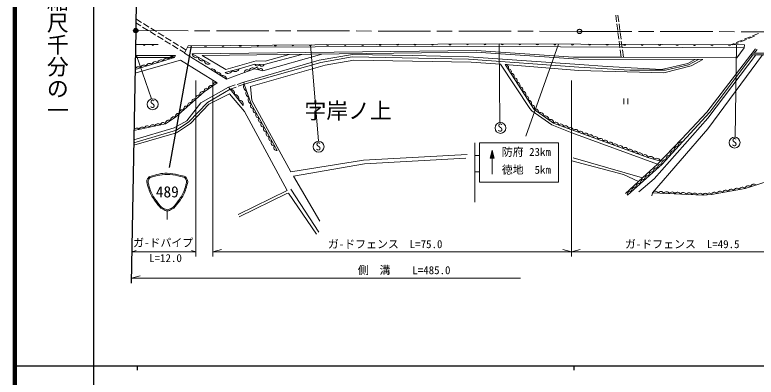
# Model space of a CAD drawing. Units: millimetres, scale not verified. Extents: x 40000 to 680000, y 20000 to 380000.
# Drawn here: x 40000 to 209766, y 202409 to 285334 of the extents above; entities that cross this region are included whole.
import ezdxf
from ezdxf.enums import TextEntityAlignment as Align

# ---------------------------------------------------------------- set-up
doc = ezdxf.new("R2010")
doc.units = ezdxf.units.MM
doc.header["$LTSCALE"] = 1000
doc.header["$PDMODE"] = 32
doc.header["$PDSIZE"] = 500
doc.linetypes.add('CHAIN', pattern=[18.5, 12, -1.5, 3.5, -1.5])
for name, color, linetype, lineweight in [('M-BGD', 7, 'Continuous', 13), ('M-BMK', 2, 'CHAIN', 13), ('M-BMK-SRVR', 3, 'Continuous', 25), ('M-STR-HTXT', 7, 'Continuous', 13), ('M-STR-STRC', 7, 'Continuous', 13), ('M-TTL', 2, 'Continuous', 140), ('M-TTL-BAND', 7, 'Continuous', 25)]:
    doc.layers.add(name, color=color, linetype=linetype, lineweight=lineweight)
doc.layers.add('M-OTRS', color=6, linetype='Continuous')
doc.styles.add('@ＭＳ ゴシック', font='')
doc.styles.add('ＭＳ ゴシック', font='')
doc.styles.get('@ＭＳ ゴシック').set_extended_font_data('@MS Gothic')
doc.styles.get('ＭＳ ゴシック').set_extended_font_data('MS Gothic')

msp = doc.modelspace()

# ---------------------------------------------------------------- linework, layer by layer
at = {"layer": 'M-BGD'}
for p, q in [((177610, 285231), (177802, 283743)), ((178104, 285227), (178299, 283740)), ((68841, 282811), (67706, 283509)), ((69012, 283604), (67722, 284407)), ((70544, 281763), (69267, 282549)), ((70710, 282546), (69436, 283339)), ((72407, 281489), (71134, 282282)), ((177867, 283247), (178059, 281760)), ((178364, 283244), (178559, 281757)), ((72247, 280714), (70970, 281501)), ((73950, 279666), (72673, 280452)), ((74105, 280432), (72832, 281225)), ((75803, 279375), (74529, 280168)), ((178123, 281264), (178316, 279776)), ((178624, 281261), (178819, 279774)), ((207041, 279740), (208430, 280306)), ((208023, 279886), (209417, 280442)), ((208893, 280494), (210282, 281061)), ((67620, 278542), (72800, 278524)), ((75654, 278618), (74376, 279404)), ((77500, 278317), (76227, 279110)), ((109530, 256389), (107689, 278491)), ((151075, 260689), (150889, 278696)), ((178380, 279281), (178573, 277793)), ((178884, 279278), (179079, 277791)), ((203871, 278448), (204725, 278796)), ((204414, 278445), (205702, 278959)), ((204933, 257350), (205257, 278441)), ((205188, 278985), (206577, 279551)), ((206166, 279145), (207559, 279701)), ((207094, 278433), (207054, 277815)), ((77357, 277569), (76079, 278355)), ((78917, 276609), (77783, 277307)), ((79215, 277250), (77925, 278053)), ((78881, 276531), (79659, 278206)), ((79497, 277857), (108777, 278039)), ((80637, 276379), (145648, 277174)), ((145662, 276789), (82899, 276006)), ((108777, 278039), (150911, 278099)), ((167944, 275626), (145648, 277174)), ((145662, 276789), (169100, 275198)), ((150911, 278099), (207054, 277815)), ((178637, 277297), (178850, 275646)), ((179144, 277295), (179361, 275643)), ((207054, 277815), (205299, 275462)), ((208824, 276566), (209625, 277580)), ((209306, 276566), (210020, 277411)), ((76566, 275591), (67521, 272825)), ((76566, 275591), (67569, 275596)), ((67576, 276034), (76807, 276002)), ((67900, 276033), (71266, 266076)), ((76807, 276002), (76566, 275591)), ((84824, 272870), (78881, 276531)), ((80637, 276379), (84725, 274106)), ((88340, 272816), (82899, 276006)), ((96819, 272535), (110275, 276347)), ((105730, 276291), (97078, 273957)), ((97317, 274715), (102820, 276254)), ((117335, 276291), (109679, 274941)), ((110098, 274433), (117287, 275716)), ((117287, 275716), (143921, 275214)), ((130956, 276060), (117335, 276291)), ((143951, 275753), (130956, 276060)), ((169164, 273330), (143921, 275214)), ((143951, 275753), (169283, 273958)), ((178850, 275646), (167944, 275626)), ((169100, 275198), (197526, 275145)), ((205299, 275462), (178850, 275646)), ((194104, 274194), (195739, 275148)), ((196576, 275146), (194263, 273875)), ((197526, 275145), (194855, 273629)), ((198499, 263021), (208558, 276164)), ((209723, 276164), (198661, 261718)), ((211249, 276164), (198704, 259227)), ((199174, 263085), (209015, 276164)), ((208558, 276164), (208824, 276566)), ((208558, 276164), (279221, 276163)), ((208824, 276566), (325374, 276677)), ((77969, 274961), (67506, 271970)), ((77969, 274961), (86373, 269757)), ((88340, 272816), (95263, 274815)), ((94984, 274037), (91384, 273009)), ((92474, 269902), (109679, 274941)), ((110098, 274433), (92534, 269460)), ((93977, 268959), (111073, 273815)), ((94984, 274037), (97078, 273957)), ((95263, 274815), (97317, 274715)), ((111073, 273815), (117653, 274962)), ((117653, 274962), (144480, 274513)), ((144480, 274513), (151240, 274065)), ((151240, 274065), (157909, 263926)), ((169054, 272632), (152266, 273988)), ((180844, 272639), (169164, 273330)), ((169283, 273958), (175654, 273510)), ((175654, 273510), (188055, 272852)), ((188055, 272852), (194104, 274194)), ((194855, 273629), (188634, 272034)), ((194263, 273875), (188985, 272636)), ((88473, 270597), (84824, 272870)), ((88194, 272112), (91384, 273009)), ((88473, 270597), (92578, 272150)), ((188634, 272034), (169054, 272632)), ((188985, 272636), (180844, 272639)), ((88952, 268799), (82603, 265158)), ((84138, 265258), (89274, 268324)), ((90474, 269276), (88952, 268799)), ((88952, 268799), (89274, 268324)), ((90668, 268810), (89274, 268324)), ((92295, 264615), (89274, 268324)), ((92474, 269902), (90952, 269425)), ((92534, 269460), (91140, 268974)), ((92474, 269902), (92534, 269460)), ((93977, 268959), (94296, 265706)), ((89143, 267283), (84437, 264919)), ((92606, 263210), (89143, 267283)), ((82603, 265158), (79353, 261110)), ((79851, 260871), (84138, 265258)), ((84437, 264919), (80230, 260432)), ((94296, 265706), (103185, 249437)), ((179425, 266154), (179425, 264854)), ((180400, 264854), (180400, 266154)), ((102375, 245135), (92606, 263210)), ((157909, 263926), (158358, 263387)), ((158358, 263387), (162993, 260187)), ((198661, 261718), (186402, 247835)), ((192657, 256880), (198499, 263021)), ((192911, 256252), (199174, 263085)), ((79353, 261110), (76521, 259475)), ((77000, 258957), (79851, 260871)), ((80230, 260432), (77060, 258339)), ((162993, 260187), (167589, 258363)), ((77060, 258339), (67219, 255468)), ((67229, 256047), (77000, 258957)), ((76521, 259475), (67241, 256742)), ((167589, 258363), (187190, 251153)), ((198704, 259227), (186030, 244599)), ((187190, 251153), (192657, 256880)), ((119854, 252069), (143596, 253397)), ((103185, 249437), (119854, 252069)), ((120093, 251251), (143267, 252518)), ((179368, 248777), (167524, 251918)), ((183745, 248030), (167853, 252635)), ((120093, 251251), (103803, 248400)), ((187190, 251153), (183745, 248030)), ((103803, 248400), (109815, 238092)), ((182807, 247222), (179368, 248777)), ((183745, 248030), (182807, 247222)), ((179871, 244428), (182807, 247222)), ((186402, 247835), (182886, 244831)), ((102375, 245135), (91130, 239632)), ((102256, 244424), (102697, 244492)), ((102697, 244492), (109097, 235131)), ((109605, 235579), (103175, 245449)), ((186030, 244599), (185859, 243906)), ((91369, 239093), (102256, 244424))]:
    msp.add_line(p, q, dxfattribs=at)
for points in [[(79659, 278206), (108709, 278502), (150889, 278696), (207094, 278433)], [(187873, 251868), (184924, 252715), (163386, 260554), (158905, 263680), (152266, 273988)], [(96819, 272535), (94865, 272987), (92578, 272150)], [(86373, 269757), (83330, 267744), (76815, 261902), (74502, 260407), (67278, 258871)], [(92534, 269460), (94119, 264944), (100041, 254277)], [(192911, 256252), (188206, 251128), (180270, 244069)], [(250938, 242792), (235651, 241962), (230669, 246040), (221878, 249312), (217678, 248995), (212281, 247188), (207251, 245601), (199509, 244209), (197605, 244062), (186030, 244599)]]:
    msp.add_lwpolyline(points, dxfattribs=at)
for centre in [(71568, 264863), (151209, 259446), (109555, 255139), (204831, 256104)]:
    msp.add_circle(centre, 1250, dxfattribs=at)
for centre, radius, start, end in [((69620, 278591), 256, 192.48179, 347.12102), ((71620, 278584), 256, 192.48179, 347.12102), ((103657, 278507), 256, 193.26403, 347.90326), ((107657, 278547), 256, 193.26403, 347.90326), ((111657, 278572), 256, 192.94445, 347.58368), ((115657, 278590), 256, 192.94445, 347.58368), ((119657, 278609), 256, 192.94445, 347.58368), ((123657, 278627), 256, 192.94445, 347.58368), ((127657, 278645), 256, 192.94445, 347.58368), ((131657, 278664), 256, 192.94445, 347.58368), ((135657, 278682), 256, 192.94445, 347.58368), ((139657, 278701), 256, 192.94445, 347.58368), ((143657, 278719), 256, 192.94445, 347.58368), ((147656, 278738), 256, 192.94445, 347.58368), ((151657, 278749), 256, 192.41192, 347.05115), ((155657, 278730), 256, 192.41192, 347.05115), ((159657, 278711), 256, 192.41192, 347.05115), ((163657, 278693), 256, 192.41192, 347.05115), ((167657, 278674), 256, 192.41192, 347.05115), ((171657, 278655), 256, 192.41192, 347.05115), ((175657, 278636), 256, 192.41192, 347.05115), ((179657, 278618), 256, 192.41192, 347.05115), ((183657, 278599), 256, 192.41192, 347.05115), ((187657, 278580), 256, 192.41192, 347.05115), ((191657, 278561), 256, 192.41192, 347.05115), ((195656, 278543), 256, 192.41192, 347.05115), ((199656, 278524), 256, 192.41192, 347.05115), ((203656, 278505), 256, 192.41192, 347.05115), ((83658, 278303), 256, 193.26403, 347.90326), ((87658, 278344), 256, 193.26403, 347.90326), ((91657, 278384), 256, 193.26403, 347.90326), ((95657, 278425), 256, 193.26403, 347.90326), ((99657, 278466), 256, 193.26403, 347.90326), ((74736, 274644), 771, 45.74367, 168.25379), ((76028, 275039), 771, 45.74367, 168.25379), ((81590, 276489), 960, 186.59172, 295.25162), ((82953, 275732), 960, 186.59172, 295.25162), ((68275, 272668), 771, 45.74367, 168.25379), ((69567, 273063), 771, 45.74367, 168.25379), ((70859, 273458), 771, 45.74367, 168.25379), ((72152, 273854), 771, 45.74367, 168.25379), ((73444, 274249), 771, 45.74367, 168.25379), ((84315, 274974), 960, 186.59172, 295.25162), ((95513, 274160), 543, 193.08082, 342.5559), ((96560, 274120), 543, 193.08082, 342.5559), ((152371, 273327), 670, 326.53817, 99.02779), ((85199, 272116), 842, 359.73089, 116.42736), ((86415, 271359), 842, 359.73089, 116.42736), ((88813, 272970), 1058, 234.16558, 337.2517), ((90408, 273419), 1058, 234.16558, 337.2517), ((93240, 272112), 663, 43.49672, 176.73673), ((94384, 272531), 663, 43.49672, 176.73673), ((95327, 272763), 514, 359.81283, 154.14101), ((96304, 272537), 514, 359.81283, 154.14101), ((153035, 272296), 670, 326.53817, 99.02779), ((153698, 271265), 670, 326.53817, 99.02779), ((87631, 270601), 842, 359.73089, 116.42736), ((154362, 270234), 670, 326.53817, 99.02779), ((83981, 267861), 662, 56.8124, 190.14818), ((84996, 268532), 662, 56.8124, 190.14818), ((86010, 269203), 662, 56.8124, 190.14818), ((89317, 267330), 994, 345.87172, 92.45502), ((93360, 268905), 995, 146.07869, 252.60278), ((155026, 269203), 670, 326.53817, 99.02779), ((155690, 268172), 670, 326.53817, 99.02779), ((82126, 266277), 688, 66.64833, 197.11747), ((83057, 267112), 688, 66.64833, 197.11747), ((90324, 266094), 994, 345.87172, 92.45502), ((93888, 267399), 995, 146.07869, 252.60278), ((156354, 267142), 670, 326.53817, 99.02779), ((157018, 266111), 670, 326.53817, 99.02779), ((80265, 264608), 688, 66.64833, 197.11747), ((81195, 265443), 688, 66.64833, 197.11747), ((91330, 264858), 994, 345.87172, 92.45502), ((94417, 265894), 995, 146.07869, 252.60278), ((94647, 264540), 665, 142.53058, 275.54225), ((157682, 265080), 670, 326.53817, 99.02779), ((78403, 262939), 688, 66.64833, 197.11747), ((79334, 263774), 688, 66.64833, 197.11747), ((95239, 263473), 665, 142.53058, 275.54225), ((158346, 264049), 670, 326.53817, 99.02779), ((159246, 262975), 783, 354.38694, 115.81784), ((76450, 261198), 793, 62.57764, 183.19187), ((77472, 262105), 688, 66.64833, 197.11747), ((95831, 262406), 665, 142.53058, 275.54225), ((96424, 261339), 665, 142.53058, 275.54225), ((160366, 262193), 783, 354.38694, 115.81784), ((161486, 261412), 783, 354.38694, 115.81784), ((70345, 259244), 673, 35.95308, 168.04285), ((71549, 259499), 673, 35.95308, 168.04285), ((72753, 259755), 673, 35.95308, 168.04285), ((73957, 260011), 673, 35.95308, 168.04285), ((75293, 260451), 793, 62.57764, 183.19187), ((97016, 260273), 665, 142.53058, 275.54225), ((162606, 260630), 783, 354.38694, 115.81784), ((163865, 260108), 655, 2.89925, 137.10324), ((164999, 259696), 655, 2.89925, 137.10324), ((166133, 259283), 655, 2.89925, 137.10324), ((67937, 258732), 673, 35.95308, 168.04285), ((69141, 258988), 673, 35.95308, 168.04285), ((97608, 259206), 665, 142.53058, 275.54225), ((98200, 258139), 665, 142.53058, 275.54225), ((167266, 258871), 655, 2.89925, 137.10324), ((168400, 258458), 655, 2.89925, 137.10324), ((169533, 258045), 655, 2.89925, 137.10324), ((170667, 257633), 655, 2.89925, 137.10324), ((98792, 257073), 665, 142.53058, 275.54225), ((99385, 256006), 665, 142.53058, 275.54225), ((171800, 257220), 655, 2.89925, 137.10324), ((172934, 256808), 655, 2.89925, 137.10324), ((174068, 256395), 655, 2.89925, 137.10324), ((175201, 255983), 655, 2.89925, 137.10324), ((99977, 254939), 665, 142.53058, 275.54225), ((176335, 255570), 655, 2.89925, 137.10324), ((177468, 255157), 655, 2.89925, 137.10324), ((178602, 254745), 655, 2.89925, 137.10324), ((179736, 254332), 655, 2.89925, 137.10324), ((191798, 254441), 805, 77.64469, 197.23355), ((192739, 255466), 805, 77.64469, 197.23355), ((180869, 253920), 655, 2.89925, 137.10324), ((182003, 253507), 655, 2.89925, 137.10324), ((183136, 253095), 655, 2.89925, 137.10324), ((184270, 252682), 655, 2.89925, 137.10324), ((189916, 252391), 805, 77.64469, 197.23355), ((190857, 253416), 805, 77.64469, 197.23355), ((185513, 251989), 936, 18.89456, 129.05608), ((186988, 251565), 936, 18.89456, 129.05608), ((188975, 251366), 805, 77.64469, 197.23355), ((186951, 249542), 751, 69.50394, 193.79887), ((187943, 250424), 751, 69.50394, 193.79887), ((184967, 247778), 751, 69.50394, 193.79887), ((185959, 248660), 751, 69.50394, 193.79887), ((182983, 246013), 751, 69.50394, 193.79887), ((183975, 246895), 751, 69.50394, 193.79887), ((207983, 245472), 744, 45.02689, 169.99762), ((209240, 245868), 744, 45.02689, 169.99762), ((180999, 244248), 751, 69.50394, 193.79887), ((181991, 245131), 751, 69.50394, 193.79887), ((186658, 244252), 718, 23.63207, 151.05315), ((187944, 244192), 718, 23.63207, 151.05315), ((189230, 244133), 718, 23.63207, 151.05315), ((190516, 244073), 718, 23.63207, 151.05315), ((191803, 244013), 718, 23.63207, 151.05315), ((193089, 243953), 718, 23.63207, 151.05315), ((194375, 243894), 718, 23.63207, 151.05315), ((195661, 243834), 718, 23.63207, 151.05315), ((196947, 243774), 718, 23.63207, 151.05315), ((198087, 244014), 485, 14.50406, 174.29335), ((199040, 244087), 485, 14.50406, 174.29335), ((200214, 243993), 737, 37.40355, 162.98339), ((201504, 244225), 737, 37.40355, 162.98339), ((202795, 244457), 737, 37.40355, 162.98339), ((204085, 244689), 737, 37.40355, 162.98339), ((205375, 244921), 737, 37.40355, 162.98339), ((206665, 245153), 737, 37.40355, 162.98339)]:
    msp.add_arc(centre, radius, start, end, dxfattribs=at)
at = {"layer": 'M-BMK'}
for p, q in [((67675, 281728), (169310, 281545)), ((169310, 281545), (269386, 281365))]:
    msp.add_line(p, q, dxfattribs=at)
at = {"layer": 'M-BMK-SRVR'}
for p, q in [((68664, 338569), (67675, 281728)), ((67675, 281728), (66670, 223905))]:
    msp.add_line(p, q, dxfattribs=at)
for centre in [(67675, 281728), (169310, 281545)]:
    msp.add_circle(centre, 500, dxfattribs=at)
at = {"layer": 'M-OTRS'}
msp.add_point((67675, 281728), dxfattribs=at)
at = {"layer": 'M-STR-HTXT'}
for p, q in [((81447, 230029), (81447, 270275)), ((85325, 230029), (85325, 270275)), ((167488, 230029), (167488, 270275)), ((66795, 231119), (67795, 231369)), ((66795, 231119), (81447, 231119)), ((81447, 231119), (80447, 231369)), ((85325, 231119), (87325, 231619)), ((85325, 231119), (167488, 231119)), ((167488, 231119), (165488, 231619)), ((167488, 231119), (169488, 231619)), ((167488, 231119), (215737, 231119)), ((66690, 225068), (68690, 225568)), ((66690, 225068), (155823, 225068))]:
    msp.add_line(p, q, dxfattribs=at)
at = {"layer": 'M-STR-STRC'}
for p, q in [((156987, 257552), (164479, 278633)), ((145345, 256009), (145345, 242462)), ((146429, 256009), (164500, 256009)), ((146429, 247032), (146429, 256009)), ((164500, 256009), (164500, 247032)), ((145345, 253174), (146429, 253174)), ((149312, 254335), (148862, 252535)), ((149042, 252535), (149042, 253255)), ((149132, 253615), (149132, 252535)), ((149222, 252535), (149222, 253975)), ((149312, 254335), (149762, 252535)), ((149312, 254335), (149312, 252535)), ((149402, 252535), (149402, 253975)), ((149492, 253615), (149492, 252535)), ((149582, 252535), (149582, 253255)), ((148862, 252535), (149762, 252535)), ((148952, 252895), (148952, 252535)), ((149312, 252535), (149312, 248835)), ((149672, 252895), (149672, 252535)), ((145345, 249386), (146429, 249386)), ((164500, 247032), (146429, 247032)), ((74919, 240472), (74919, 238472))]:
    msp.add_line(p, q, dxfattribs=at)
at = {"layer": 'M-STR-STRC', "lineweight": 25}
msp.add_line((75422, 250410), (80476, 278214), dxfattribs=at)
at = {"layer": 'M-STR-STRC'}
for points, knots in [([(70919, 248329), (70683, 248182), (70570, 248060), (70419, 247829), (70098, 247339), (70285, 246904), (70419, 246329)], [0, 0, 0, 0, 1, 1, 1, 2, 2, 2, 2]), ([(71013, 248094), (70958, 248046), (70779, 247889), (70669, 247725), (70381, 247299), (70601, 246587), (70656, 246408)], [0, 0, 0, 0, 1, 1, 1, 2, 2, 2, 2]), ([(70919, 248329), (72619, 248858), (73330, 249084), (74919, 249077), (76509, 249071), (78681, 248402), (78919, 248329)], [0, 0, 0, 0, 1, 1, 1, 2, 2, 2, 2]), ([(71017, 248090), (71754, 248320), (73368, 248823), (74919, 248823), (76469, 248823), (78583, 248171), (78821, 248097)], [0, 0, 0, 0, 1, 1, 1, 2, 2, 2, 2]), ([(78823, 248097), (78878, 248049), (79058, 247890), (79169, 247725), (79457, 247298), (79237, 246585), (79181, 246406)], [0, 0, 0, 0, 1, 1, 1, 2, 2, 2, 2]), ([(78919, 248329), (79156, 248182), (79268, 248060), (79419, 247829), (79740, 247339), (79554, 246904), (79419, 246329)], [0, 0, 0, 0, 1, 1, 1, 2, 2, 2, 2]), ([(70419, 246329), (70599, 245630), (70687, 245401), (70919, 244829), (71348, 243774), (71657, 243420), (72419, 242329)], [0, 0, 0, 0, 1, 1, 1, 2, 2, 2, 2]), ([(70656, 246408), (70833, 245721), (70919, 245496), (71148, 244934), (71572, 243889), (71878, 243538), (72634, 242458)], [0, 0, 0, 0, 1, 1, 1, 2, 2, 2, 2]), ([(79182, 246408), (79005, 245721), (78919, 245496), (78691, 244934), (78266, 243889), (77960, 243538), (77205, 242458)], [0, 0, 0, 0, 1, 1, 1, 2, 2, 2, 2]), ([(79419, 246329), (79239, 245630), (79152, 245401), (78919, 244829), (78490, 243774), (78181, 243420), (77419, 242329)], [0, 0, 0, 0, 1, 1, 1, 2, 2, 2, 2]), ([(72419, 242329), (72969, 241602), (73178, 241200), (73919, 240829), (74290, 240643), (74505, 240473), (74919, 240473), (75334, 240473), (75548, 240643), (75919, 240829), (76660, 241200), (76870, 241602), (77419, 242329)], [0, 0, 0, 0, 1, 1, 1, 2, 2, 2, 3, 3, 3, 4, 4, 4, 4]), ([(72596, 242506), (73131, 241799), (73331, 241398), (74056, 241045), (74378, 240889), (74561, 240738), (74919, 240738), (75277, 240738), (75460, 240889), (75782, 241045), (76507, 241398), (76707, 241799), (77242, 242506)], [0, 0, 0, 0, 1, 1, 1, 2, 2, 2, 3, 3, 3, 4, 4, 4, 4])]:
    msp.add_open_spline(points, degree=3, knots=knots, dxfattribs=at)
at = {"layer": 'M-TTL'}
msp.add_line((40000, 380000), (40000, 20000), dxfattribs=at)
at = {"layer": 'M-TTL-BAND'}
for p, q in [((58000, 370000), (58000, 20000)), ((40000, 205000), (579000, 205000)), ((68000, 205000), (68000, 204000)), ((168000, 205000), (168000, 204000))]:
    msp.add_line(p, q, dxfattribs=at)

# ---------------------------------------------------------------- texts
at = {"layer": 'M-BGD', "style": 'ＭＳ ゴシック'}
for s, height, p in [('S', 1833, (70890, 263490)), ('字岸ノ上', 3666, (106317, 260451)), ('S', 1833, (150531, 258073)), ('S', 1833, (204152, 254730)), ('S', 1833, (108876, 253766))]:
    msp.add_text(s, height=height, dxfattribs=at).set_placement(p, align=Align.BOTTOM_LEFT)
at = {"layer": 'M-STR-HTXT', "style": 'ＭＳ ゴシック'}
for s, p in [('ガ-ドパイプ', (67087, 231699)), ('ガ-ドフェンス\u3000L=75.0', (111685, 231388)), ('ガ-ドフェンス\u3000L=49.5', (179718, 231388)), ('L=12.0', (70769, 228197)), ('側\u3000溝\u3000\u3000L=485.0', (118528, 225426))]:
    msp.add_text(s, height=1833, dxfattribs=at).set_placement(p, align=Align.BOTTOM_LEFT)
at = {"layer": 'M-STR-STRC', "style": 'ＭＳ ゴシック'}
for s, p in [('防府 23km', (151516, 252485)), ('徳地  5km', (151516, 248407))]:
    msp.add_text(s, height=1833, dxfattribs=at).set_placement(p, align=Align.BOTTOM_LEFT)
msp.add_text('489', height=2566, dxfattribs=at).set_placement((74919, 244829), align=Align.MIDDLE_CENTER)
at = {"layer": 'M-TTL-BAND', "style": '@ＭＳ ゴシック'}
msp.add_text('縮尺千分の一', height=3666, rotation=270, dxfattribs=at).set_placement((49777, 261030), align=Align.MIDDLE_RIGHT)

doc.saveas('drawing.dxf')
